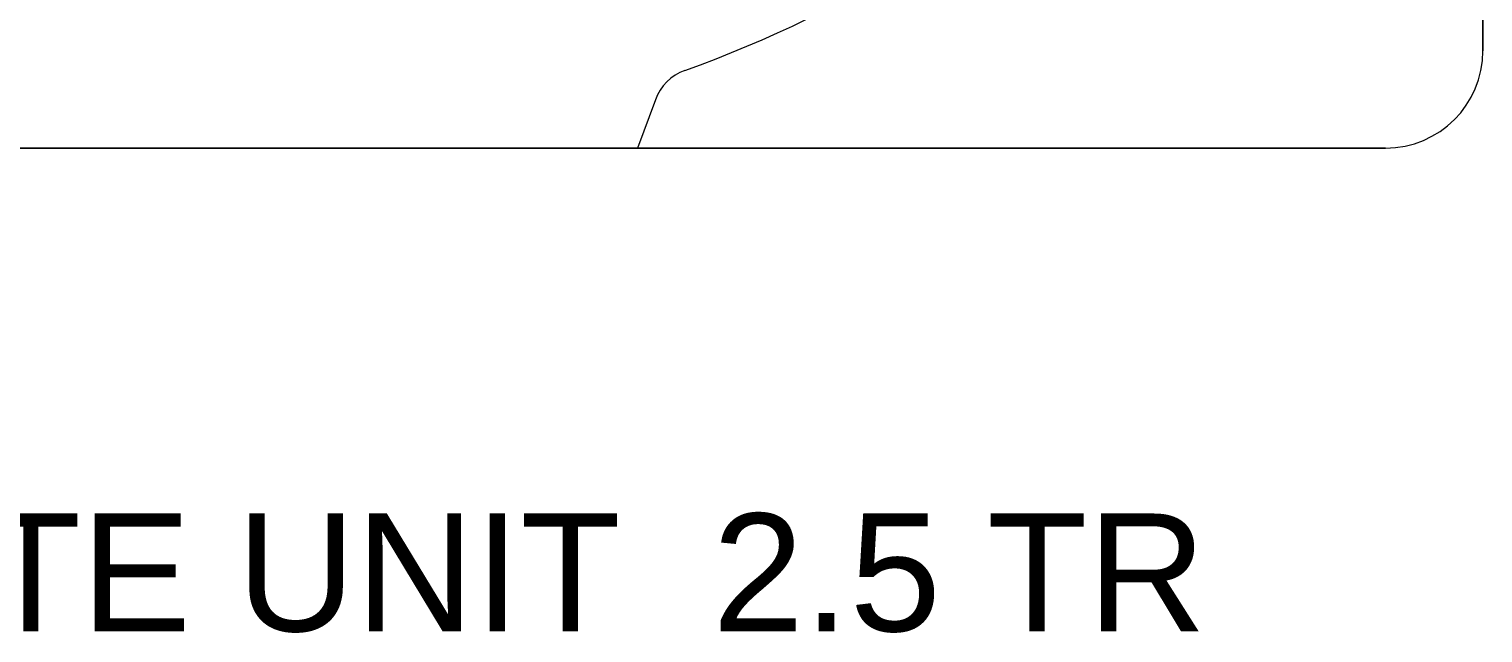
# Model space of a CAD drawing. Header units: millimetres. Extents: x 177 to 25619, y -4018 to 1995.
# Drawn here: x 6638 to 7255, y -2523 to -2266 of the extents above; entities that cross this region are included whole.
import ezdxf

# ---------------------------------------------------------------- set-up
doc = ezdxf.new("R2010")
doc.units = ezdxf.units.MM
for name, color, linetype, lineweight in [('A-ELEC-MECH-EQUIP', 7, 'Continuous', 5), ('CASSETTE UNIT 2.5 TR', 7, 'Continuous', 9), ('G-ANNO-TEXT', 7, 'Continuous', 9)]:
    doc.layers.add(name, color=color, linetype=linetype, lineweight=lineweight)
doc.styles.get("Standard").update_dxf_attribs({"font": 'arial.ttf'})

# ---------------------------------------------------------------- blocks, each defined once
blk = doc.blocks.new('CAN_MC-MCH_Cassette Indoor Unit1 - 2_0 TR-1113070-CONCOURSE LEVEL  VAC LAYOUT SHEET 2 OF 2')
at = {"layer": 'A-ELEC-MECH-EQUIP', "color": 5, "true_color": 0x0000ff}
for p, q in [((-500.38, 459.13), (-500.38, -459.13)), ((-500.38, -459.13), (-500.38, 459.13)), ((-500.38, -141.75), (-500.38, -141.75)), ((-479.89, -149.32), (-500.38, -141.75)), ((-459.13, -500.37), (459.14, -500.37)), ((459.14, -500.37), (-459.13, -500.37))]:
    blk.add_line(p, q, dxfattribs=at)
for centre, radius, start, end in [((-487.21, -169.11), 21.11, 20.27518, 69.72482), ((7.67, 7.67), 504.4, 199.63182, 250.36818), ((-459.13, -459.13), 41.24, 180, 270), ((-459.13, -459.13), 41.24, 180, 270)]:
    blk.add_arc(centre, radius, start, end, dxfattribs=at)

msp = doc.modelspace()

# ---------------------------------------------------------------- block references
at = {"layer": 'CASSETTE UNIT 2.5 TR', "color": 5, "true_color": 0x0000ff, "rotation": 89.99855954599118}
msp.add_blockref('CAN_MC-MCH_Cassette Indoor Unit1 - 2_0 TR-1113070-CONCOURSE LEVEL  VAC LAYOUT SHEET 2 OF 2', (6754.7, -1816.57), dxfattribs=at)

# ---------------------------------------------------------------- texts
at = {"layer": 'G-ANNO-TEXT', "insert": (6338.29, -2472.1), "char_height": 50, "attachment_point": 1}
msp.add_mtext_dynamic_manual_height_columns('CASSETTE UNIT  2.5 TR', width=832.67, gutter_width=12.5, heights=[0], dxfattribs=at)

doc.saveas('drawing.dxf')
